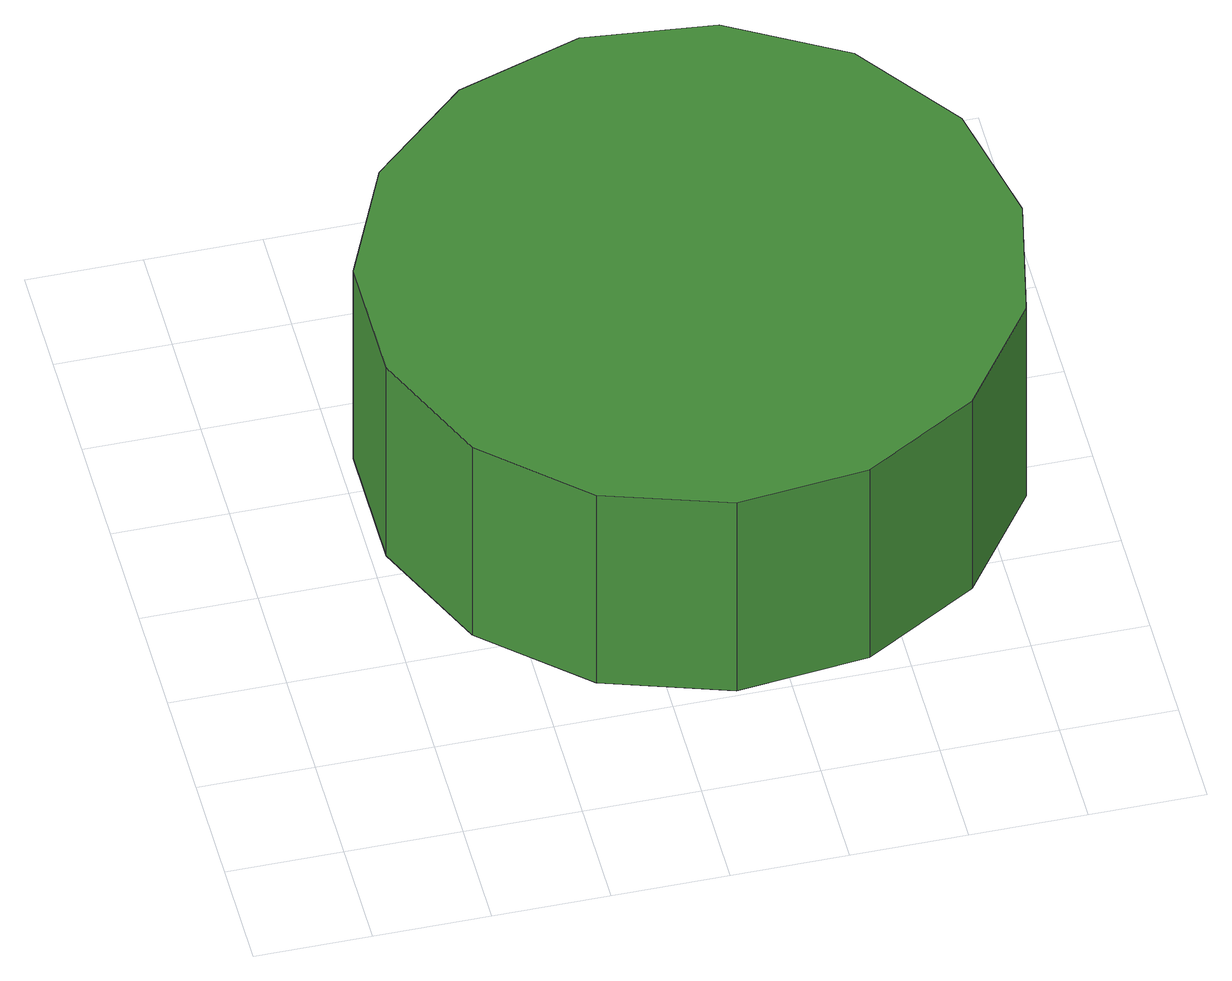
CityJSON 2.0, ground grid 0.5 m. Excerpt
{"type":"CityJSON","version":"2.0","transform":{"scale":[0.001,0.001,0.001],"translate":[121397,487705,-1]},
"CityObjects":{
"tree1":{"type":"SolitaryVegetationObject","attributes":{"function":"something"},"geometry":[{"type":"MultiSurface","lod":"1","boundaries":[[[0,1,2,3,4,5,6,7,8,9,10,11,12,13,14]],[[15,16,17,18,19,20,21,22,23,24,25,26,27,28,29]],[[0,29,28,1]],[[1,28,27,2]],[[2,27,26,3]],[[3,26,25,4]],[[4,25,24,5]],[[5,24,23,6]],[[6,23,22,7]],[[7,22,21,8]],[[8,21,20,9]],[[9,20,19,10]],[[10,19,18,11]],[[11,18,17,12]],[[12,17,16,13]],[[13,16,15,14]],[[14,15,29,0]]]}]}
},
"vertices":[
[3300,1903,1842],[3181,2465,1842],[2843,2930,1842],[2345,3218,1842],[1773,3278,1842],[1226,3100,1842],[798,2716,1842],[564,2190,1842],[564,1615,1842],[798,1090,1842],[1226,705,1842],[1773,527,1842],[2345,587,1842],[2843,875,1842],[3181,1340,1842],[3181,1340,757],[2843,875,757],[2345,587,757],[1773,527,757],[1226,705,757],[798,1090,757],[564,1615,757],[564,2190,757],[798,2716,757],[1226,3100,757],[1773,3278,757],[2345,3218,757],[2843,2930,757],[3181,2465,757],[3300,1903,757]
]}
